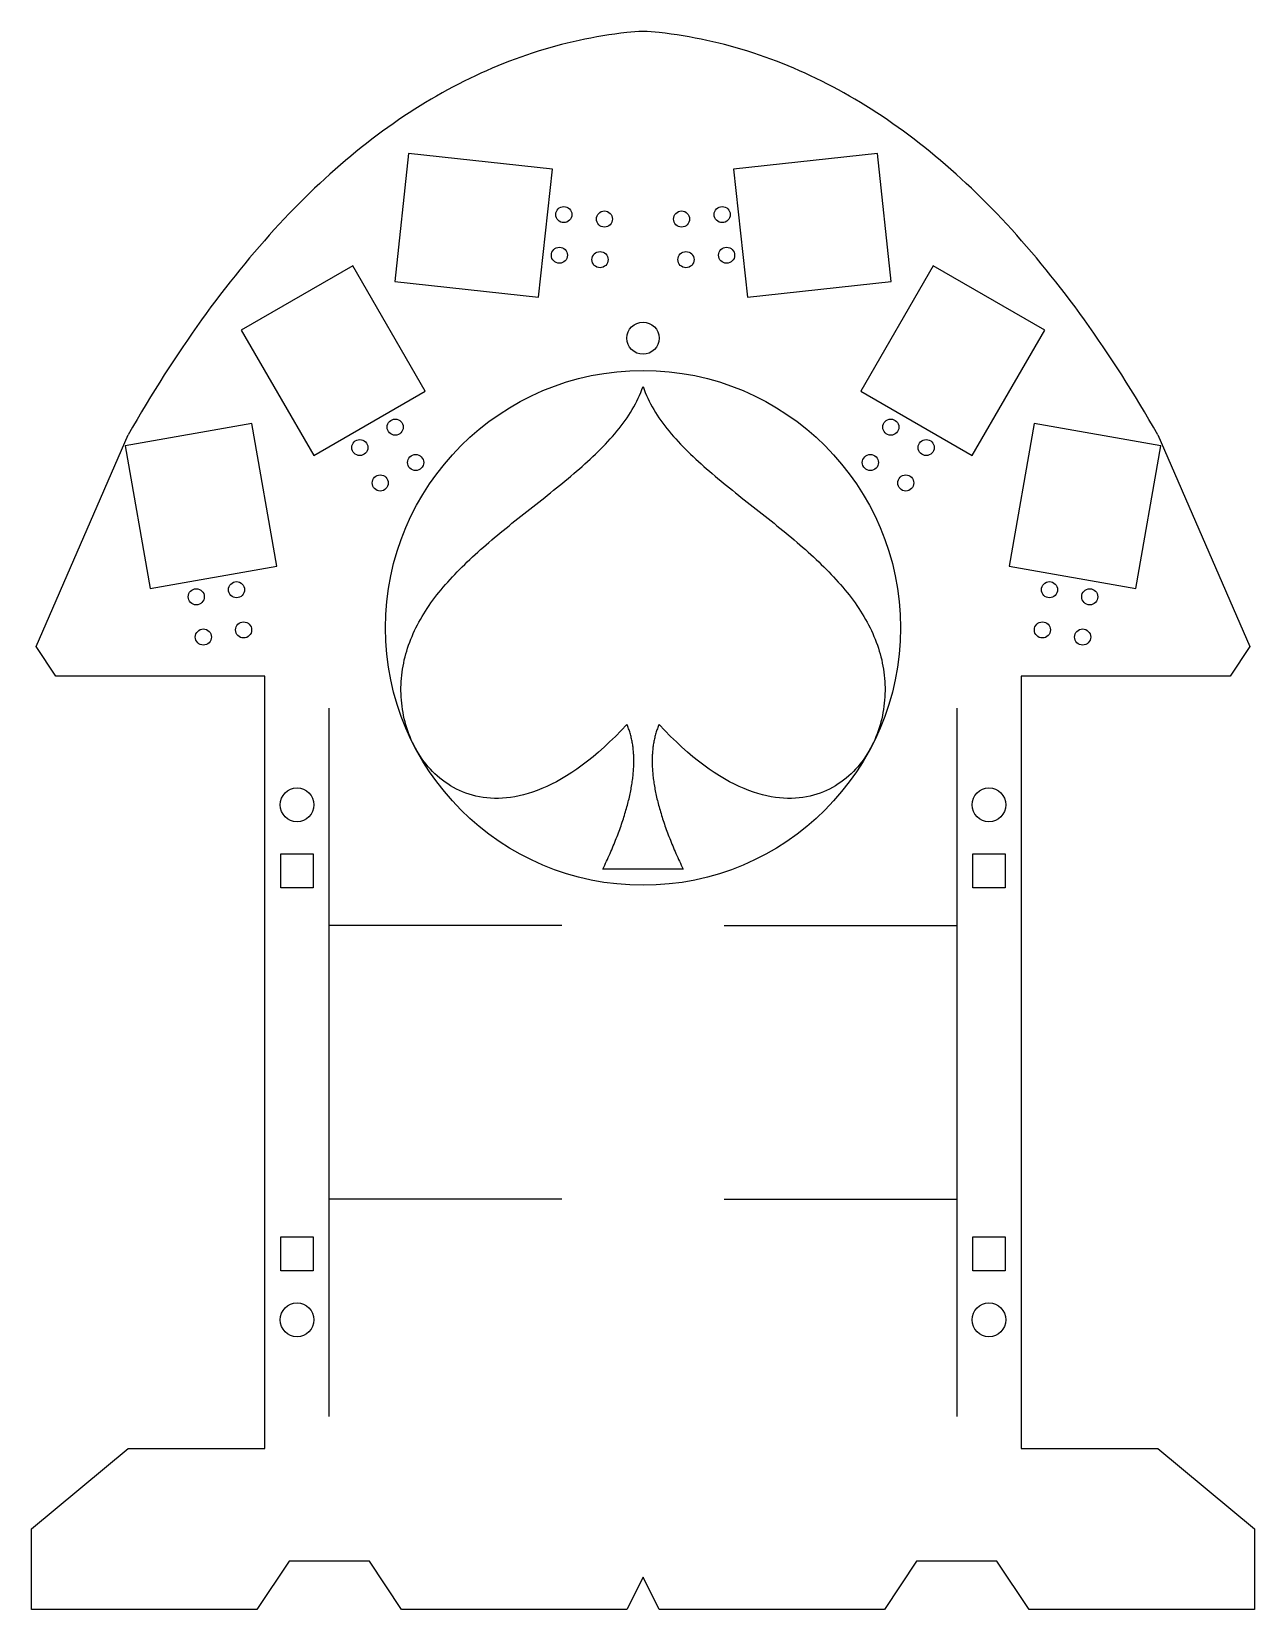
# Model space of a CAD drawing. Extents: x -38 to 38, y -37.5 to 60.5.
import ezdxf

# ---------------------------------------------------------------- set-up
doc = ezdxf.new("R2010")
doc.units = 0
doc.layers.get('0').update_dxf_attribs({"linetype": 'CONTINUOUS'})

msp = doc.modelspace()

# ---------------------------------------------------------------- linework, layer by layer
for p, q in [((-19.5, -25.521), (-19.5, 18.479)), ((19.5, 18.479), (19.5, -25.521)), ((2.5, 8.479), (-2.5, 8.479)), ((-5.05, 4.979), (-19.5, 4.979)), ((5.05, 4.979), (19.5, 4.979)), ((-5.05, -12.021), (-19.5, -12.021)), ((5.05, -12.021), (19.5, -12.021))]:
    msp.add_line(p, q)
for points in [[(-5.62, 51.983), (-14.568, 52.956), (-15.432, 45.002), (-6.485, 44.03)], [(15.432, 45.002), (14.568, 52.956), (5.62, 51.983), (6.485, 44.03)], [(-20.464, 34.185), (-13.536, 38.185), (-18.036, 45.979), (-24.964, 41.979)], [(24.964, 41.979), (18.036, 45.979), (13.536, 38.185), (20.464, 34.185)], [(-24.311, 36.174), (-32.189, 34.784), (-30.626, 25.921), (-22.748, 27.31)], [(30.626, 25.921), (32.189, 34.784), (24.311, 36.174), (22.748, 27.31)], [(-20.5, 9.429), (-20.5, 7.329), (-22.5, 7.329), (-22.5, 9.429)], [(22.5, 9.429), (22.5, 7.329), (20.5, 7.329), (20.5, 9.429)], [(-20.5, -14.371), (-20.5, -16.471), (-22.5, -16.471), (-22.5, -14.371)], [(22.5, -14.371), (22.5, -16.471), (20.5, -16.471), (20.5, -14.371)]]:
    msp.add_lwpolyline(points, close=True)
msp.add_lwpolyline([(32, 35.479), (37.705, 22.314), (36.5, 20.479), (23.5, 20.479), (23.5, -27.521), (32, -27.521), (38, -32.521), (38, -37.521), (24, -37.521), (22, -34.521), (17, -34.521), (15, -37.521), (1, -37.521), (0, -35.521), (-1, -37.521), (-15, -37.521), (-17, -34.521), (-22, -34.521), (-24, -37.521), (-38, -37.521), (-38, -32.521), (-32, -27.521), (-23.5, -27.521), (-23.5, 20.479), (-36.5, 20.479), (-37.705, 22.314), (-32, 35.479)])
for points in [[(-1, 60.479, 0), (-1.375, 60.433, 0), (-1.749, 60.383, 0), (-2.123, 60.328, 0), (-2.495, 60.269, 0), (-2.866, 60.204, 0), (-3.236, 60.136, 0), (-3.605, 60.062, 0), (-3.973, 59.984, 0), (-4.34, 59.901, 0), (-4.705, 59.814, 0), (-5.07, 59.722, 0), (-5.434, 59.626, 0), (-5.797, 59.525, 0), (-6.158, 59.419, 0), (-6.519, 59.308, 0), (-6.879, 59.193, 0), (-7.237, 59.074, 0), (-7.595, 58.949, 0), (-7.951, 58.82, 0), (-8.307, 58.687, 0), (-8.661, 58.548, 0), (-9.015, 58.406, 0), (-9.367, 58.258, 0), (-9.718, 58.106, 0), (-10.069, 57.949, 0), (-10.418, 57.788, 0), (-10.766, 57.622, 0), (-11.113, 57.452, 0), (-11.459, 57.276, 0), (-11.804, 57.096, 0), (-12.148, 56.912, 0), (-12.491, 56.723, 0), (-12.833, 56.529, 0), (-13.174, 56.331, 0), (-13.514, 56.128, 0), (-13.853, 55.92, 0), (-14.19, 55.708, 0), (-14.527, 55.491, 0), (-14.863, 55.269, 0), (-15.197, 55.043, 0), (-15.531, 54.812, 0), (-15.864, 54.577, 0), (-16.195, 54.337, 0), (-16.526, 54.093, 0), (-16.855, 53.843, 0), (-17.183, 53.589, 0), (-17.511, 53.331, 0), (-17.837, 53.068, 0), (-18.162, 52.8, 0), (-18.486, 52.527, 0), (-18.81, 52.25, 0), (-19.132, 51.969, 0), (-19.453, 51.682, 0), (-19.773, 51.392, 0), (-20.092, 51.096, 0), (-20.41, 50.796, 0), (-20.727, 50.491, 0), (-21.043, 50.181, 0), (-21.358, 49.867, 0), (-21.672, 49.549, 0), (-21.984, 49.225, 0), (-22.296, 48.898, 0), (-22.607, 48.565, 0), (-22.917, 48.228, 0), (-23.225, 47.886, 0), (-23.533, 47.539, 0), (-23.839, 47.188, 0), (-24.145, 46.833, 0), (-24.449, 46.472, 0), (-24.753, 46.107, 0), (-25.055, 45.738, 0), (-25.356, 45.363, 0), (-25.657, 44.985, 0), (-25.956, 44.601, 0), (-26.254, 44.213, 0), (-26.551, 43.82, 0), (-26.848, 43.423, 0), (-27.143, 43.021, 0), (-27.437, 42.614, 0), (-27.73, 42.203, 0), (-28.022, 41.787, 0), (-28.313, 41.367, 0), (-28.602, 40.941, 0), (-28.891, 40.512, 0), (-29.179, 40.077, 0), (-29.466, 39.638, 0), (-29.752, 39.195, 0), (-30.036, 38.746, 0), (-30.32, 38.294, 0), (-30.603, 37.836, 0), (-30.884, 37.374, 0), (-31.165, 36.907, 0), (-31.444, 36.436, 0), (-31.723, 35.96, 0), (-32, 35.479, 0)], [(32, 35.479, 0), (31.723, 35.96, 0), (31.444, 36.436, 0), (31.165, 36.907, 0), (30.884, 37.374, 0), (30.603, 37.836, 0), (30.32, 38.294, 0), (30.036, 38.746, 0), (29.752, 39.195, 0), (29.466, 39.638, 0), (29.179, 40.077, 0), (28.891, 40.512, 0), (28.602, 40.941, 0), (28.313, 41.367, 0), (28.022, 41.787, 0), (27.73, 42.203, 0), (27.437, 42.614, 0), (27.143, 43.021, 0), (26.848, 43.423, 0), (26.551, 43.82, 0), (26.254, 44.213, 0), (25.956, 44.601, 0), (25.657, 44.985, 0), (25.356, 45.363, 0), (25.055, 45.738, 0), (24.753, 46.107, 0), (24.449, 46.472, 0), (24.145, 46.833, 0), (23.839, 47.188, 0), (23.533, 47.539, 0), (23.225, 47.886, 0), (22.917, 48.228, 0), (22.607, 48.565, 0), (22.296, 48.898, 0), (21.984, 49.225, 0), (21.672, 49.549, 0), (21.358, 49.867, 0), (21.043, 50.181, 0), (20.727, 50.491, 0), (20.41, 50.796, 0), (20.092, 51.096, 0), (19.773, 51.392, 0), (19.453, 51.682, 0), (19.132, 51.969, 0), (18.81, 52.25, 0), (18.486, 52.527, 0), (18.162, 52.8, 0), (17.837, 53.068, 0), (17.511, 53.331, 0), (17.183, 53.589, 0), (16.855, 53.843, 0), (16.526, 54.093, 0), (16.195, 54.337, 0), (15.864, 54.577, 0), (15.531, 54.812, 0), (15.197, 55.043, 0), (14.863, 55.269, 0), (14.527, 55.491, 0), (14.19, 55.708, 0), (13.853, 55.92, 0), (13.514, 56.128, 0), (13.174, 56.331, 0), (12.833, 56.529, 0), (12.491, 56.723, 0), (12.148, 56.912, 0), (11.804, 57.096, 0), (11.459, 57.276, 0), (11.113, 57.452, 0), (10.766, 57.622, 0), (10.418, 57.788, 0), (10.069, 57.949, 0), (9.718, 58.106, 0), (9.367, 58.258, 0), (9.015, 58.406, 0), (8.661, 58.548, 0), (8.307, 58.687, 0), (7.951, 58.82, 0), (7.595, 58.949, 0), (7.237, 59.074, 0), (6.879, 59.193, 0), (6.519, 59.308, 0), (6.158, 59.419, 0), (5.797, 59.525, 0), (5.434, 59.626, 0), (5.07, 59.722, 0), (4.705, 59.814, 0), (4.34, 59.901, 0), (3.973, 59.984, 0), (3.605, 60.062, 0), (3.236, 60.136, 0), (2.866, 60.204, 0), (2.495, 60.269, 0), (2.123, 60.328, 0), (1.749, 60.383, 0), (1.375, 60.433, 0), (1, 60.479, 0)], [(-1, 17.479, 0), (-1.361, 17.096, 0), (-1.719, 16.732, 0), (-2.072, 16.388, 0), (-2.421, 16.063, 0), (-2.766, 15.756, 0), (-3.107, 15.468, 0), (-3.444, 15.197, 0), (-3.777, 14.943, 0), (-4.105, 14.707, 0), (-4.429, 14.486, 0), (-4.748, 14.282, 0), (-5.063, 14.093, 0), (-5.374, 13.919, 0), (-5.68, 13.761, 0), (-5.982, 13.617, 0), (-6.279, 13.486, 0), (-6.571, 13.37, 0), (-6.859, 13.266, 0), (-7.142, 13.176, 0), (-7.42, 13.098, 0), (-7.694, 13.033, 0), (-7.963, 12.979, 0), (-8.227, 12.937, 0), (-8.486, 12.906, 0), (-8.741, 12.886, 0), (-8.99, 12.876, 0), (-9.235, 12.876, 0), (-9.475, 12.887, 0), (-9.71, 12.906, 0), (-9.939, 12.935, 0), (-10.164, 12.973, 0), (-10.384, 13.02, 0), (-10.599, 13.075, 0), (-10.809, 13.137, 0), (-11.014, 13.208, 0), (-11.213, 13.286, 0), (-11.408, 13.371, 0), (-11.598, 13.462, 0), (-11.782, 13.561, 0), (-11.962, 13.665, 0), (-12.136, 13.776, 0), (-12.305, 13.893, 0), (-12.469, 14.015, 0), (-12.628, 14.142, 0), (-12.782, 14.275, 0), (-12.931, 14.412, 0), (-13.074, 14.553, 0), (-13.213, 14.7, 0), (-13.346, 14.85, 0), (-13.474, 15.004, 0), (-13.597, 15.162, 0), (-13.715, 15.323, 0), (-13.828, 15.487, 0), (-13.936, 15.655, 0), (-14.038, 15.825, 0), (-14.136, 15.998, 0), (-14.228, 16.174, 0), (-14.316, 16.351, 0), (-14.398, 16.531, 0), (-14.475, 16.713, 0), (-14.548, 16.897, 0), (-14.615, 17.082, 0), (-14.677, 17.269, 0), (-14.735, 17.457, 0), (-14.787, 17.646, 0), (-14.834, 17.836, 0), (-14.877, 18.027, 0), (-14.914, 18.219, 0), (-14.947, 18.411, 0), (-14.975, 18.604, 0), (-14.998, 18.797, 0), (-15.016, 18.991, 0), (-15.03, 19.184, 0), (-15.039, 19.378, 0), (-15.043, 19.571, 0), (-15.042, 19.764, 0), (-15.037, 19.957, 0), (-15.027, 20.15, 0), (-15.013, 20.342, 0), (-14.994, 20.534, 0), (-14.971, 20.725, 0), (-14.943, 20.916, 0), (-14.911, 21.105, 0), (-14.874, 21.294, 0), (-14.833, 21.482, 0), (-14.788, 21.669, 0), (-14.739, 21.856, 0), (-14.685, 22.041, 0), (-14.627, 22.225, 0), (-14.565, 22.409, 0), (-14.499, 22.591, 0), (-14.429, 22.772, 0), (-14.355, 22.952, 0), (-14.277, 23.131, 0), (-14.196, 23.308, 0), (-14.11, 23.485, 0), (-14.021, 23.661, 0), (-13.928, 23.835, 0), (-13.832, 24.008, 0), (-13.732, 24.181, 0), (-13.628, 24.352, 0), (-13.521, 24.522, 0), (-13.411, 24.691, 0), (-13.297, 24.859, 0), (-13.18, 25.026, 0), (-13.06, 25.192, 0), (-12.936, 25.357, 0), (-12.81, 25.522, 0), (-12.681, 25.685, 0), (-12.548, 25.847, 0), (-12.413, 26.009, 0), (-12.275, 26.169, 0), (-12.135, 26.329, 0), (-11.992, 26.488, 0), (-11.846, 26.647, 0), (-11.697, 26.804, 0), (-11.546, 26.961, 0), (-11.393, 27.117, 0), (-11.238, 27.272, 0), (-11.08, 27.427, 0), (-10.921, 27.581, 0), (-10.759, 27.734, 0), (-10.595, 27.887, 0), (-10.429, 28.039, 0), (-10.262, 28.191, 0), (-10.093, 28.342, 0), (-9.922, 28.492, 0), (-9.749, 28.642, 0), (-9.575, 28.792, 0), (-9.4, 28.941, 0), (-9.224, 29.09, 0), (-9.046, 29.239, 0), (-8.867, 29.387, 0), (-8.687, 29.535, 0), (-8.506, 29.682, 0), (-8.324, 29.829, 0), (-8.142, 29.976, 0), (-7.958, 30.123, 0), (-7.775, 30.27, 0), (-7.59, 30.416, 0), (-7.405, 30.563, 0), (-7.22, 30.709, 0), (-7.035, 30.855, 0), (-6.85, 31.001, 0), (-6.665, 31.148, 0), (-6.479, 31.294, 0), (-6.294, 31.44, 0), (-6.109, 31.587, 0), (-5.925, 31.733, 0), (-5.741, 31.88, 0), (-5.558, 32.027, 0), (-5.375, 32.174, 0), (-5.193, 32.321, 0), (-5.012, 32.469, 0), (-4.832, 32.617, 0), (-4.653, 32.765, 0), (-4.476, 32.914, 0), (-4.3, 33.063, 0), (-4.125, 33.213, 0), (-3.952, 33.363, 0), (-3.78, 33.514, 0), (-3.61, 33.666, 0), (-3.442, 33.818, 0), (-3.276, 33.97, 0), (-3.113, 34.123, 0), (-2.951, 34.277, 0), (-2.792, 34.432, 0), (-2.635, 34.588, 0), (-2.481, 34.744, 0), (-2.33, 34.901, 0), (-2.182, 35.06, 0), (-2.036, 35.219, 0), (-1.893, 35.379, 0), (-1.754, 35.54, 0), (-1.618, 35.703, 0), (-1.486, 35.866, 0), (-1.357, 36.03, 0), (-1.232, 36.196, 0), (-1.11, 36.363, 0), (-0.993, 36.531, 0), (-0.879, 36.701, 0), (-0.77, 36.872, 0), (-0.666, 37.044, 0), (-0.565, 37.218, 0), (-0.47, 37.393, 0), (-0.379, 37.57, 0), (-0.293, 37.749, 0), (-0.212, 37.929, 0), (-0.136, 38.11, 0), (-0.065, 38.294, 0), (0, 38.479, 0)], [(0, 38.479, 0), (0.065, 38.294, 0), (0.136, 38.11, 0), (0.212, 37.929, 0), (0.293, 37.749, 0), (0.379, 37.57, 0), (0.47, 37.393, 0), (0.565, 37.218, 0), (0.666, 37.044, 0), (0.77, 36.872, 0), (0.879, 36.701, 0), (0.993, 36.531, 0), (1.11, 36.363, 0), (1.232, 36.196, 0), (1.357, 36.03, 0), (1.486, 35.866, 0), (1.618, 35.703, 0), (1.754, 35.54, 0), (1.893, 35.379, 0), (2.036, 35.219, 0), (2.182, 35.06, 0), (2.33, 34.901, 0), (2.481, 34.744, 0), (2.635, 34.588, 0), (2.792, 34.432, 0), (2.951, 34.277, 0), (3.113, 34.123, 0), (3.276, 33.97, 0), (3.442, 33.818, 0), (3.61, 33.666, 0), (3.78, 33.514, 0), (3.952, 33.363, 0), (4.125, 33.213, 0), (4.3, 33.063, 0), (4.476, 32.914, 0), (4.653, 32.765, 0), (4.832, 32.617, 0), (5.012, 32.469, 0), (5.193, 32.321, 0), (5.375, 32.174, 0), (5.558, 32.027, 0), (5.741, 31.88, 0), (5.925, 31.733, 0), (6.109, 31.587, 0), (6.294, 31.44, 0), (6.479, 31.294, 0), (6.665, 31.148, 0), (6.85, 31.001, 0), (7.035, 30.855, 0), (7.22, 30.709, 0), (7.405, 30.563, 0), (7.59, 30.416, 0), (7.775, 30.27, 0), (7.958, 30.123, 0), (8.142, 29.976, 0), (8.324, 29.829, 0), (8.506, 29.682, 0), (8.687, 29.535, 0), (8.867, 29.387, 0), (9.046, 29.239, 0), (9.224, 29.09, 0), (9.4, 28.941, 0), (9.575, 28.792, 0), (9.749, 28.642, 0), (9.922, 28.492, 0), (10.093, 28.342, 0), (10.262, 28.191, 0), (10.429, 28.039, 0), (10.595, 27.887, 0), (10.759, 27.734, 0), (10.921, 27.581, 0), (11.08, 27.427, 0), (11.238, 27.272, 0), (11.393, 27.117, 0), (11.546, 26.961, 0), (11.697, 26.804, 0), (11.846, 26.647, 0), (11.992, 26.488, 0), (12.135, 26.329, 0), (12.275, 26.169, 0), (12.413, 26.009, 0), (12.548, 25.847, 0), (12.681, 25.685, 0), (12.81, 25.522, 0), (12.936, 25.357, 0), (13.06, 25.192, 0), (13.18, 25.026, 0), (13.297, 24.859, 0), (13.411, 24.691, 0), (13.521, 24.522, 0), (13.628, 24.352, 0), (13.732, 24.181, 0), (13.832, 24.008, 0), (13.928, 23.835, 0), (14.021, 23.661, 0), (14.11, 23.485, 0), (14.196, 23.308, 0), (14.277, 23.131, 0), (14.355, 22.952, 0), (14.429, 22.772, 0), (14.499, 22.591, 0), (14.565, 22.409, 0), (14.627, 22.225, 0), (14.685, 22.041, 0), (14.739, 21.856, 0), (14.788, 21.669, 0), (14.833, 21.482, 0), (14.874, 21.294, 0), (14.911, 21.105, 0), (14.943, 20.916, 0), (14.971, 20.725, 0), (14.994, 20.534, 0), (15.013, 20.342, 0), (15.027, 20.15, 0), (15.037, 19.957, 0), (15.042, 19.764, 0), (15.043, 19.571, 0), (15.039, 19.378, 0), (15.03, 19.184, 0), (15.016, 18.991, 0), (14.998, 18.797, 0), (14.975, 18.604, 0), (14.947, 18.411, 0), (14.914, 18.219, 0), (14.877, 18.027, 0), (14.834, 17.836, 0), (14.787, 17.646, 0), (14.735, 17.457, 0), (14.677, 17.269, 0), (14.615, 17.082, 0), (14.548, 16.897, 0), (14.475, 16.713, 0), (14.398, 16.531, 0), (14.316, 16.351, 0), (14.228, 16.174, 0), (14.136, 15.998, 0), (14.038, 15.825, 0), (13.936, 15.655, 0), (13.828, 15.487, 0), (13.715, 15.323, 0), (13.597, 15.162, 0), (13.474, 15.004, 0), (13.346, 14.85, 0), (13.213, 14.7, 0), (13.074, 14.553, 0), (12.931, 14.412, 0), (12.782, 14.275, 0), (12.628, 14.142, 0), (12.469, 14.015, 0), (12.305, 13.893, 0), (12.136, 13.776, 0), (11.962, 13.665, 0), (11.782, 13.561, 0), (11.598, 13.462, 0), (11.408, 13.371, 0), (11.213, 13.286, 0), (11.014, 13.208, 0), (10.809, 13.137, 0), (10.599, 13.075, 0), (10.384, 13.02, 0), (10.164, 12.973, 0), (9.939, 12.935, 0), (9.71, 12.906, 0), (9.475, 12.887, 0), (9.235, 12.876, 0), (8.99, 12.876, 0), (8.741, 12.886, 0), (8.486, 12.906, 0), (8.227, 12.937, 0), (7.963, 12.979, 0), (7.694, 13.033, 0), (7.42, 13.098, 0), (7.142, 13.176, 0), (6.859, 13.266, 0), (6.571, 13.37, 0), (6.279, 13.486, 0), (5.982, 13.617, 0), (5.68, 13.761, 0), (5.374, 13.919, 0), (5.063, 14.093, 0), (4.748, 14.282, 0), (4.429, 14.486, 0), (4.105, 14.707, 0), (3.777, 14.943, 0), (3.444, 15.197, 0), (3.107, 15.468, 0), (2.766, 15.756, 0), (2.421, 16.063, 0), (2.072, 16.388, 0), (1.719, 16.732, 0), (1.361, 17.096, 0), (1, 17.479, 0)], [(-2.5, 8.479, 0), (-2.441, 8.603, 0), (-2.382, 8.727, 0), (-2.324, 8.85, 0), (-2.268, 8.972, 0), (-2.212, 9.094, 0), (-2.157, 9.215, 0), (-2.103, 9.336, 0), (-2.05, 9.455, 0), (-1.998, 9.575, 0), (-1.947, 9.693, 0), (-1.897, 9.811, 0), (-1.848, 9.929, 0), (-1.799, 10.045, 0), (-1.752, 10.162, 0), (-1.705, 10.277, 0), (-1.66, 10.392, 0), (-1.615, 10.506, 0), (-1.572, 10.62, 0), (-1.529, 10.732, 0), (-1.487, 10.845, 0), (-1.446, 10.957, 0), (-1.406, 11.068, 0), (-1.367, 11.178, 0), (-1.329, 11.288, 0), (-1.292, 11.397, 0), (-1.256, 11.506, 0), (-1.22, 11.614, 0), (-1.186, 11.721, 0), (-1.153, 11.828, 0), (-1.12, 11.934, 0), (-1.088, 12.039, 0), (-1.058, 12.144, 0), (-1.028, 12.248, 0), (-0.999, 12.351, 0), (-0.971, 12.454, 0), (-0.944, 12.557, 0), (-0.918, 12.658, 0), (-0.893, 12.759, 0), (-0.869, 12.86, 0), (-0.846, 12.959, 0), (-0.824, 13.059, 0), (-0.802, 13.157, 0), (-0.782, 13.255, 0), (-0.762, 13.352, 0), (-0.744, 13.449, 0), (-0.726, 13.545, 0), (-0.709, 13.64, 0), (-0.694, 13.735, 0), (-0.679, 13.829, 0), (-0.665, 13.922, 0), (-0.652, 14.015, 0), (-0.64, 14.108, 0), (-0.629, 14.199, 0), (-0.618, 14.29, 0), (-0.609, 14.38, 0), (-0.601, 14.47, 0), (-0.593, 14.559, 0), (-0.587, 14.648, 0), (-0.581, 14.736, 0), (-0.577, 14.823, 0), (-0.573, 14.909, 0), (-0.57, 14.995, 0), (-0.568, 15.081, 0), (-0.567, 15.165, 0), (-0.567, 15.249, 0), (-0.568, 15.333, 0), (-0.57, 15.416, 0), (-0.573, 15.498, 0), (-0.577, 15.579, 0), (-0.581, 15.66, 0), (-0.587, 15.741, 0), (-0.594, 15.82, 0), (-0.601, 15.899, 0), (-0.609, 15.978, 0), (-0.619, 16.055, 0), (-0.629, 16.133, 0), (-0.64, 16.209, 0), (-0.652, 16.285, 0), (-0.665, 16.36, 0), (-0.679, 16.435, 0), (-0.694, 16.509, 0), (-0.71, 16.582, 0), (-0.727, 16.655, 0), (-0.744, 16.727, 0), (-0.763, 16.799, 0), (-0.782, 16.869, 0), (-0.803, 16.94, 0), (-0.824, 17.009, 0), (-0.847, 17.078, 0), (-0.87, 17.147, 0), (-0.894, 17.214, 0), (-0.919, 17.281, 0), (-0.945, 17.348, 0), (-0.972, 17.414, 0), (-1, 17.479, 0)], [(1, 17.479, 0), (0.972, 17.414, 0), (0.945, 17.348, 0), (0.919, 17.281, 0), (0.894, 17.214, 0), (0.87, 17.147, 0), (0.847, 17.078, 0), (0.824, 17.009, 0), (0.803, 16.94, 0), (0.782, 16.869, 0), (0.763, 16.799, 0), (0.744, 16.727, 0), (0.727, 16.655, 0), (0.71, 16.582, 0), (0.694, 16.509, 0), (0.679, 16.435, 0), (0.665, 16.36, 0), (0.652, 16.285, 0), (0.64, 16.209, 0), (0.629, 16.133, 0), (0.619, 16.055, 0), (0.609, 15.978, 0), (0.601, 15.899, 0), (0.594, 15.82, 0), (0.587, 15.741, 0), (0.581, 15.66, 0), (0.577, 15.579, 0), (0.573, 15.498, 0), (0.57, 15.416, 0), (0.568, 15.333, 0), (0.567, 15.249, 0), (0.567, 15.165, 0), (0.568, 15.081, 0), (0.57, 14.995, 0), (0.573, 14.909, 0), (0.577, 14.823, 0), (0.581, 14.736, 0), (0.587, 14.648, 0), (0.593, 14.559, 0), (0.601, 14.47, 0), (0.609, 14.38, 0), (0.618, 14.29, 0), (0.629, 14.199, 0), (0.64, 14.108, 0), (0.652, 14.015, 0), (0.665, 13.922, 0), (0.679, 13.829, 0), (0.694, 13.735, 0), (0.709, 13.64, 0), (0.726, 13.545, 0), (0.744, 13.449, 0), (0.762, 13.352, 0), (0.782, 13.255, 0), (0.802, 13.157, 0), (0.824, 13.059, 0), (0.846, 12.959, 0), (0.869, 12.86, 0), (0.893, 12.759, 0), (0.918, 12.658, 0), (0.944, 12.557, 0), (0.971, 12.454, 0), (0.999, 12.351, 0), (1.028, 12.248, 0), (1.058, 12.144, 0), (1.088, 12.039, 0), (1.12, 11.934, 0), (1.153, 11.828, 0), (1.186, 11.721, 0), (1.22, 11.614, 0), (1.256, 11.506, 0), (1.292, 11.397, 0), (1.329, 11.288, 0), (1.367, 11.178, 0), (1.406, 11.068, 0), (1.446, 10.957, 0), (1.487, 10.845, 0), (1.529, 10.732, 0), (1.572, 10.62, 0), (1.615, 10.506, 0), (1.66, 10.392, 0), (1.705, 10.277, 0), (1.752, 10.162, 0), (1.799, 10.045, 0), (1.848, 9.929, 0), (1.897, 9.811, 0), (1.947, 9.693, 0), (1.998, 9.575, 0), (2.05, 9.455, 0), (2.103, 9.336, 0), (2.157, 9.215, 0), (2.212, 9.094, 0), (2.268, 8.972, 0), (2.324, 8.85, 0), (2.382, 8.727, 0), (2.441, 8.603, 0), (2.5, 8.479, 0)]]:
    msp.add_polyline3d(points)
for centre, radius in [((-4.921, 49.161), 0.5), ((-2.396, 48.886), 0.5), ((2.396, 48.886), 0.5), ((4.921, 49.161), 0.5), ((-5.196, 46.636), 0.5), ((5.196, 46.636), 0.5), ((-2.671, 46.361), 0.5), ((2.671, 46.361), 0.5), ((0, 41.479), 1), ((0, 23.479), 16), ((-15.4, 35.954), 0.5), ((15.4, 35.954), 0.5), ((-17.6, 34.684), 0.5), ((17.6, 34.684), 0.5), ((-14.13, 33.754), 0.5), ((14.13, 33.754), 0.5), ((-16.33, 32.484), 0.5), ((16.33, 32.484), 0.5), ((-27.764, 25.41), 0.5), ((-25.263, 25.851), 0.5), ((25.263, 25.851), 0.5), ((27.764, 25.41), 0.5), ((-24.822, 23.35), 0.5), ((24.822, 23.35), 0.5), ((-27.323, 22.909), 0.5), ((27.323, 22.909), 0.5), ((-21.5, 12.479), 1.05), ((21.5, 12.479), 1.05), ((-21.5, -19.521), 1.05), ((21.5, -19.521), 1.05)]:
    msp.add_circle(centre, radius)
msp.add_arc((0, 51.808), 8.728, 83.42107, 96.57893)

doc.saveas('drawing.dxf')
